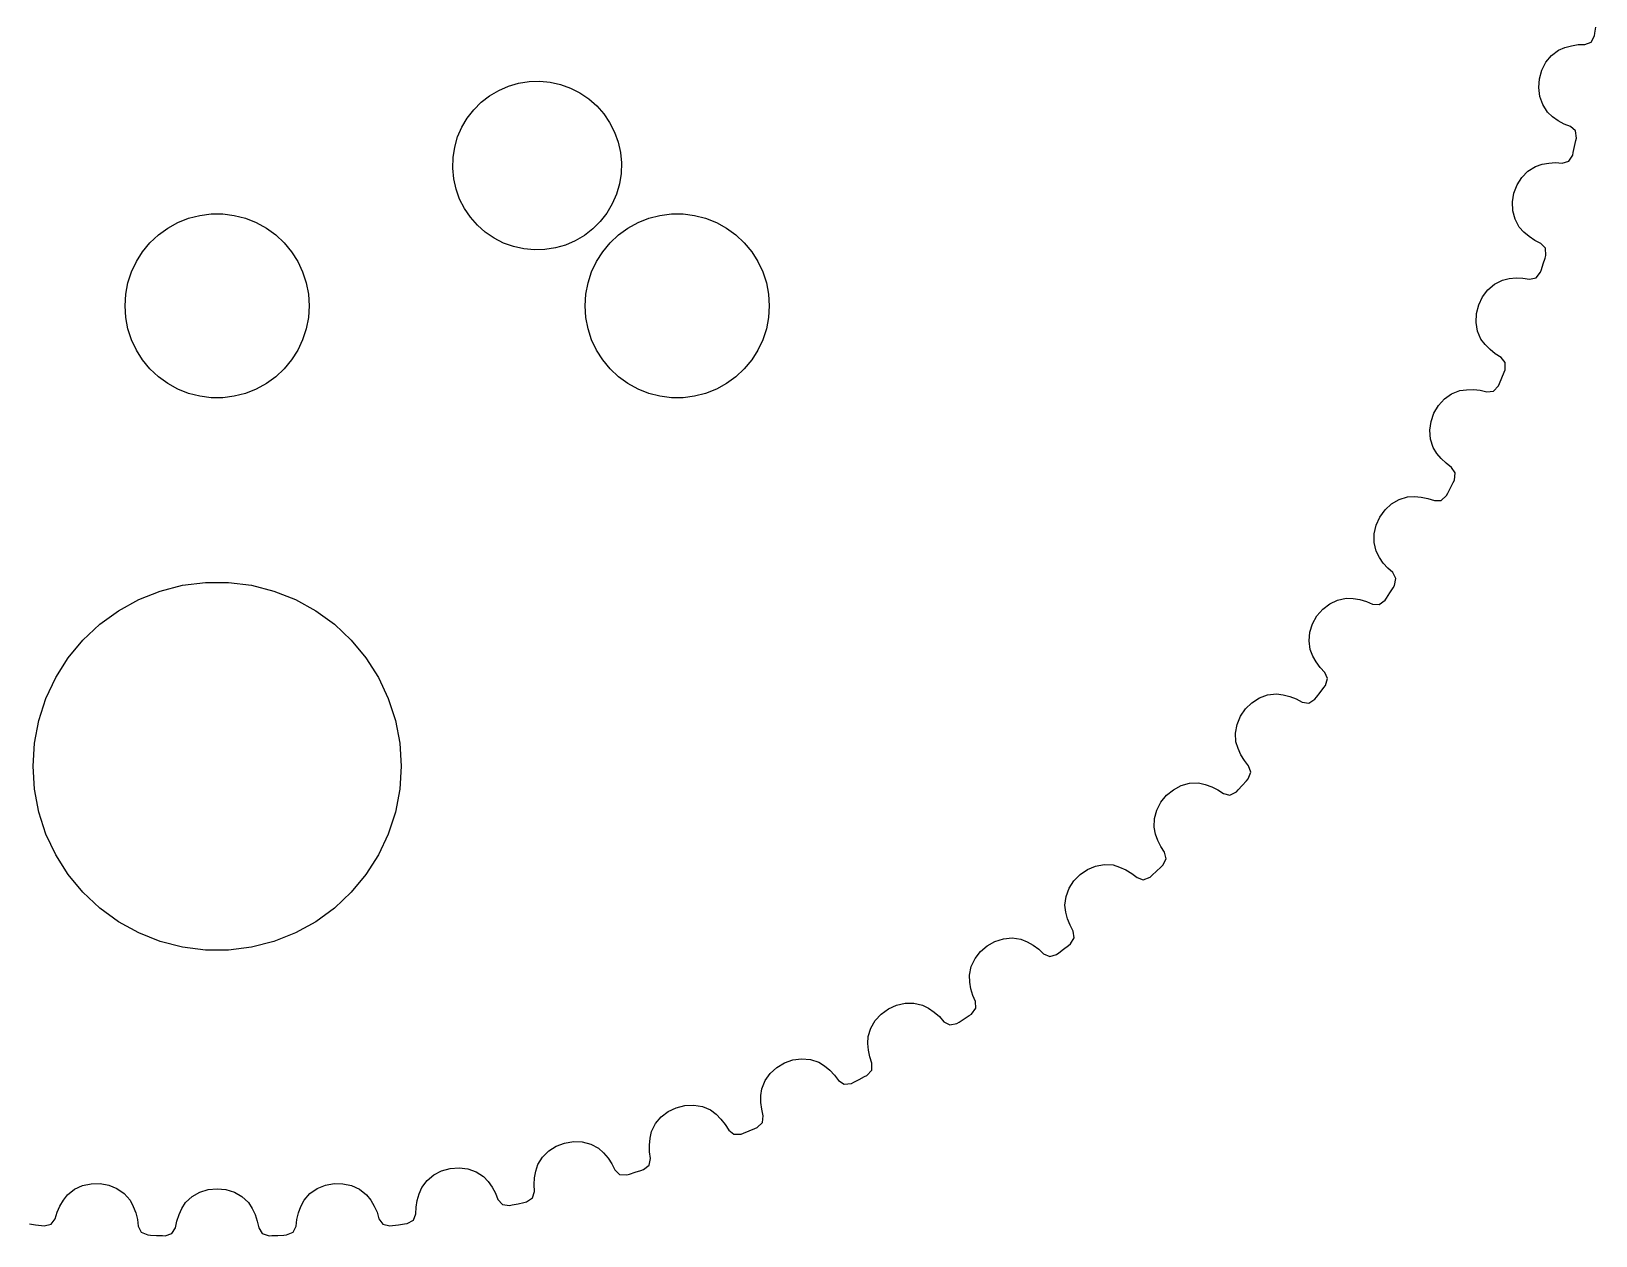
# Model space of a CAD drawing. Header units: metres. Extents: x -22.6 to 22.6, y 87.4 to 132.6.
# Drawn here: x -3.03 to 22.47, y 87.35 to 106.97 of the extents above; entities that cross this region are included whole.
import ezdxf

# ---------------------------------------------------------------- set-up
doc = ezdxf.new("R2010")
doc.units = ezdxf.units.M

msp = doc.modelspace()

# ---------------------------------------------------------------- linework, layer by layer
for p, q in [((22.3953, 106.797), (22.4514, 106.901)), ((22.4514, 106.901), (22.4573, 106.944)), ((22.4573, 106.944), (22.4704, 107.042)), ((21.7477, 106.578), (21.8618, 106.665)), ((21.8618, 106.665), (21.9667, 106.708)), ((21.9667, 106.708), (22.0743, 106.738)), ((22.0743, 106.738), (22.1835, 106.755)), ((22.1835, 106.755), (22.2937, 106.758)), ((22.2937, 106.758), (22.3953, 106.797)), ((21.5515, 106.2), (21.5908, 106.339)), ((21.5908, 106.339), (21.6568, 106.467)), ((21.6568, 106.467), (21.7477, 106.578)), ((4.59067, 106.01), (4.74915, 106.079)), ((4.74915, 106.079), (4.91496, 106.127)), ((4.91496, 106.127), (5.08551, 106.154)), ((5.08551, 106.154), (5.2581, 106.159)), ((5.2581, 106.159), (5.43001, 106.143)), ((5.43001, 106.143), (5.59851, 106.105)), ((5.59851, 106.105), (5.76099, 106.047)), ((21.5407, 106.055), (21.5515, 106.2)), ((4.3056, 105.816), (4.44205, 105.922)), ((4.44205, 105.922), (4.59067, 106.01)), ((5.76099, 106.047), (5.91484, 105.969)), ((5.91484, 105.969), (6.05765, 105.872)), ((6.05765, 105.872), (6.18718, 105.757)), ((21.559, 105.913), (21.5407, 106.055)), ((21.6066, 105.778), (21.559, 105.913)), ((4.07767, 105.558), (4.1835, 105.694)), ((4.1835, 105.694), (4.3056, 105.816)), ((6.18718, 105.757), (6.30136, 105.628)), ((6.30136, 105.628), (6.39842, 105.485)), ((21.6839, 105.657), (21.6066, 105.778)), ((21.768, 105.581), (21.6839, 105.657)), ((21.8588, 105.516), (21.768, 105.581)), ((3.92119, 105.251), (3.98978, 105.409)), ((3.98978, 105.409), (4.07767, 105.558)), ((6.39842, 105.485), (6.47682, 105.331)), ((6.47682, 105.331), (6.53531, 105.169)), ((21.9557, 105.462), (21.8588, 105.516)), ((22.058, 105.422), (21.9557, 105.462)), ((22.1402, 105.35), (22.058, 105.422)), ((22.1573, 105.233), (22.1402, 105.35)), ((3.84601, 104.914), (3.87302, 105.085)), ((3.87302, 105.085), (3.92119, 105.251)), ((6.53531, 105.169), (6.57298, 105)), ((22.1055, 104.998), (22.1271, 105.095)), ((22.1271, 105.095), (22.1483, 105.191)), ((22.1483, 105.191), (22.1573, 105.233)), ((3.84059, 104.742), (3.84601, 104.914)), ((6.57298, 105), (6.58923, 104.828)), ((6.58923, 104.828), (6.5838, 104.656)), ((21.4879, 104.772), (21.5962, 104.806)), ((21.5962, 104.806), (21.7059, 104.826)), ((21.7059, 104.826), (21.8162, 104.834)), ((21.8162, 104.834), (21.9263, 104.827)), ((21.9263, 104.827), (22.0309, 104.857)), ((22.0309, 104.857), (22.0959, 104.956)), ((22.0959, 104.956), (22.1055, 104.998)), ((3.85683, 104.57), (3.84059, 104.742)), ((3.8945, 104.401), (3.85683, 104.57)), ((6.5838, 104.656), (6.55679, 104.485)), ((21.1896, 104.472), (21.2665, 104.593)), ((21.2665, 104.593), (21.3667, 104.695)), ((21.3667, 104.695), (21.4879, 104.772)), ((3.95299, 104.239), (3.8945, 104.401)), ((6.50862, 104.319), (6.44003, 104.161)), ((6.55679, 104.485), (6.50862, 104.319)), ((21.1149, 104.193), (21.1383, 104.336)), ((21.1383, 104.336), (21.1896, 104.472)), ((4.03139, 104.085), (3.95299, 104.239)), ((4.12845, 103.942), (4.03139, 104.085)), ((6.44003, 104.161), (6.35214, 104.012)), ((21.1207, 104.049), (21.1149, 104.193)), ((21.1564, 103.911), (21.1207, 104.049)), ((-0.803726, 103.766), (-0.638657, 103.857)), ((-0.638657, 103.857), (-0.463516, 103.927)), ((-0.463516, 103.927), (-0.281067, 103.973)), ((-0.281067, 103.973), (-0.094177, 103.997)), ((-0.094177, 103.997), (0.094177, 103.997)), ((0.094177, 103.997), (0.281067, 103.973)), ((0.281067, 103.973), (0.463516, 103.927)), ((0.463516, 103.927), (0.638657, 103.857)), ((0.638657, 103.857), (0.803726, 103.766)), ((4.24263, 103.813), (4.12845, 103.942)), ((4.37216, 103.699), (4.24263, 103.813)), ((6.24631, 103.876), (6.12421, 103.754)), ((6.35214, 104.012), (6.24631, 103.876)), ((6.69626, 103.766), (6.86133, 103.857)), ((6.86133, 103.857), (7.03647, 103.927)), ((7.03647, 103.927), (7.21892, 103.973)), ((7.21892, 103.973), (7.40581, 103.997)), ((7.40581, 103.997), (7.59418, 103.997)), ((7.59418, 103.997), (7.78107, 103.973)), ((7.78107, 103.973), (7.96352, 103.927)), ((7.96352, 103.927), (8.13866, 103.857)), ((8.13866, 103.857), (8.30373, 103.766)), ((21.2229, 103.783), (21.1564, 103.911)), ((21.3, 103.7), (21.2229, 103.783)), ((-1.21352, 103.382), (-1.09344, 103.527)), ((-1.09344, 103.527), (-0.956131, 103.656)), ((-0.956131, 103.656), (-0.803726, 103.766)), ((0.803726, 103.766), (0.956131, 103.656)), ((0.956131, 103.656), (1.09344, 103.527)), ((1.09344, 103.527), (1.21352, 103.382)), ((4.51497, 103.602), (4.37216, 103.699)), ((4.66882, 103.523), (4.51497, 103.602)), ((5.83914, 103.56), (5.68066, 103.491)), ((5.98776, 103.648), (5.83914, 103.56)), ((6.12421, 103.754), (5.98776, 103.648)), ((6.28647, 103.382), (6.40654, 103.527)), ((6.40654, 103.527), (6.54385, 103.656)), ((6.54385, 103.656), (6.69626, 103.766)), ((8.30373, 103.766), (8.45613, 103.656)), ((8.45613, 103.656), (8.59344, 103.527)), ((8.59344, 103.527), (8.71352, 103.382)), ((21.3848, 103.628), (21.3, 103.7)), ((21.4767, 103.566), (21.3848, 103.628)), ((21.5751, 103.517), (21.4767, 103.566)), ((-1.31445, 103.223), (-1.21352, 103.382)), ((1.21352, 103.382), (1.31445, 103.223)), ((4.8313, 103.465), (4.66882, 103.523)), ((4.9998, 103.427), (4.8313, 103.465)), ((5.17172, 103.411), (4.9998, 103.427)), ((5.3443, 103.416), (5.17172, 103.411)), ((5.51485, 103.443), (5.3443, 103.416)), ((5.68066, 103.491), (5.51485, 103.443)), ((6.18553, 103.223), (6.28647, 103.382)), ((8.71352, 103.382), (8.81445, 103.223)), ((21.6506, 103.438), (21.5751, 103.517)), ((21.6153, 103.185), (21.6449, 103.279)), ((21.6449, 103.279), (21.6575, 103.32)), ((21.6575, 103.32), (21.6506, 103.438)), ((-1.45287, 102.873), (-1.39465, 103.052)), ((-1.39465, 103.052), (-1.31445, 103.223)), ((1.31445, 103.223), (1.39465, 103.052)), ((1.39465, 103.052), (1.45287, 102.873)), ((6.04712, 102.873), (6.10533, 103.052)), ((6.10533, 103.052), (6.18553, 103.223)), ((8.81445, 103.223), (8.89465, 103.052)), ((8.89465, 103.052), (8.95287, 102.873)), ((21.4989, 102.957), (21.5723, 103.05)), ((21.5723, 103.05), (21.5854, 103.09)), ((21.5854, 103.09), (21.6153, 103.185)), ((-1.48816, 102.688), (-1.45287, 102.873)), ((1.45287, 102.873), (1.48816, 102.688)), ((6.01183, 102.688), (6.04712, 102.873)), ((8.95287, 102.873), (8.98816, 102.688)), ((20.6272, 102.646), (20.7143, 102.76)), ((20.7143, 102.76), (20.823, 102.853)), ((20.823, 102.853), (20.9505, 102.919)), ((20.9505, 102.919), (21.0613, 102.943)), ((21.0613, 102.943), (21.1724, 102.954)), ((21.1724, 102.954), (21.2829, 102.952)), ((21.2829, 102.952), (21.392, 102.936)), ((21.392, 102.936), (21.4989, 102.957)), ((-1.5, 102.5), (-1.48816, 102.688)), ((1.48816, 102.688), (1.5, 102.5)), ((6, 102.5), (6.01183, 102.688)), ((8.98816, 102.688), (9, 102.5)), ((20.5285, 102.375), (20.5642, 102.515)), ((20.5642, 102.515), (20.6272, 102.646)), ((-1.48816, 102.312), (-1.5, 102.5)), ((-1.45287, 102.127), (-1.48816, 102.312)), ((1.48816, 102.312), (1.45287, 102.127)), ((1.5, 102.5), (1.48816, 102.312)), ((6.01183, 102.312), (6, 102.5)), ((6.04712, 102.127), (6.01183, 102.312)), ((8.98816, 102.312), (8.95287, 102.127)), ((9, 102.5), (8.98816, 102.312)), ((20.5217, 102.231), (20.5285, 102.375)), ((-1.39465, 101.948), (-1.45287, 102.127)), ((1.45287, 102.127), (1.39465, 101.948)), ((6.10533, 101.948), (6.04712, 102.127)), ((8.95287, 102.127), (8.89465, 101.948)), ((20.5452, 102.09), (20.5217, 102.231)), ((20.6003, 101.957), (20.5452, 102.09)), ((-1.31445, 101.777), (-1.39465, 101.948)), ((-1.21352, 101.618), (-1.31445, 101.777)), ((1.31445, 101.777), (1.21352, 101.618)), ((1.39465, 101.948), (1.31445, 101.777)), ((6.18553, 101.777), (6.10533, 101.948)), ((6.28647, 101.618), (6.18553, 101.777)), ((8.81445, 101.777), (8.71352, 101.618)), ((8.89465, 101.948), (8.81445, 101.777)), ((20.6698, 101.868), (20.6003, 101.957)), ((20.748, 101.788), (20.6698, 101.868)), ((20.8342, 101.719), (20.748, 101.788)), ((-1.09344, 101.473), (-1.21352, 101.618)), ((1.21352, 101.618), (1.09344, 101.473)), ((6.40654, 101.473), (6.28647, 101.618)), ((8.71352, 101.618), (8.59344, 101.473)), ((20.9279, 101.661), (20.8342, 101.719)), ((20.9963, 101.576), (20.9279, 101.661)), ((20.9928, 101.458), (20.9963, 101.576)), ((-0.956131, 101.344), (-1.09344, 101.473)), ((-0.803726, 101.234), (-0.956131, 101.344)), ((-0.638657, 101.143), (-0.803726, 101.234)), ((0.803726, 101.234), (0.638657, 101.143)), ((0.956131, 101.344), (0.803726, 101.234)), ((1.09344, 101.473), (0.956131, 101.344)), ((6.54385, 101.344), (6.40654, 101.473)), ((6.69626, 101.234), (6.54385, 101.344)), ((6.86133, 101.143), (6.69626, 101.234)), ((8.30373, 101.234), (8.13866, 101.143)), ((8.45613, 101.344), (8.30373, 101.234)), ((8.59344, 101.473), (8.45613, 101.344)), ((20.8844, 101.196), (20.901, 101.235)), ((20.901, 101.235), (20.9391, 101.327)), ((20.9391, 101.327), (20.9767, 101.418)), ((20.9767, 101.418), (20.9928, 101.458)), ((-0.463516, 101.073), (-0.638657, 101.143)), ((-0.281067, 101.027), (-0.463516, 101.073)), ((-0.094177, 101.003), (-0.281067, 101.027)), ((0.094177, 101.003), (-0.094177, 101.003)), ((0.281067, 101.027), (0.094177, 101.003)), ((0.463516, 101.073), (0.281067, 101.027)), ((0.638657, 101.143), (0.463516, 101.073)), ((7.03647, 101.073), (6.86133, 101.143)), ((7.21892, 101.027), (7.03647, 101.073)), ((7.40581, 101.003), (7.21892, 101.027)), ((7.59418, 101.003), (7.40581, 101.003)), ((7.78107, 101.027), (7.59418, 101.003)), ((7.96352, 101.073), (7.78107, 101.027)), ((8.13866, 101.143), (7.96352, 101.073)), ((19.9077, 100.876), (20.0045, 100.983)), ((20.0045, 100.983), (20.1209, 101.066)), ((20.1209, 101.066), (20.2537, 101.12)), ((20.2537, 101.12), (20.3661, 101.134)), ((20.3661, 101.134), (20.4778, 101.136)), ((20.4778, 101.136), (20.5876, 101.124)), ((20.5876, 101.124), (20.6949, 101.098)), ((20.6949, 101.098), (20.8032, 101.11)), ((20.8032, 101.11), (20.8844, 101.196)), ((19.7858, 100.615), (19.8336, 100.751)), ((19.8336, 100.751), (19.9077, 100.876)), ((19.7664, 100.472), (19.7858, 100.615)), ((19.7776, 100.329), (19.7664, 100.472)), ((19.8209, 100.192), (19.7776, 100.329)), ((19.8824, 100.097), (19.8209, 100.192)), ((19.9533, 100.011), (19.8824, 100.097)), ((20.0331, 99.9345), (19.9533, 100.011)), ((20.1215, 99.8687), (20.0331, 99.9345)), ((20.1822, 99.7782), (20.1215, 99.8687)), ((20.1685, 99.6607), (20.1822, 99.7782)), ((20.0376, 99.4093), (20.0576, 99.4472)), ((20.0576, 99.4472), (20.1035, 99.5348)), ((20.1035, 99.5348), (20.149, 99.6226)), ((20.149, 99.6226), (20.1685, 99.6607)), ((19.0368, 99.1758), (19.1425, 99.2733)), ((19.1425, 99.2733), (19.2657, 99.346)), ((19.2657, 99.346), (19.4027, 99.3891)), ((19.4027, 99.3891), (19.5159, 99.3932)), ((19.5159, 99.3932), (19.6272, 99.3846)), ((19.6272, 99.3846), (19.7357, 99.3631)), ((19.7357, 99.3631), (19.8403, 99.3285)), ((19.8403, 99.3285), (19.9492, 99.3306)), ((19.9492, 99.3306), (20.0376, 99.4093)), ((18.8925, 98.9258), (18.9521, 99.058)), ((18.9521, 99.058), (19.0368, 99.1758)), ((18.8595, 98.6425), (18.8608, 98.7855)), ((18.8608, 98.7855), (18.8925, 98.9258)), ((18.8907, 98.5022), (18.8595, 98.6425)), ((18.9437, 98.402), (18.8907, 98.5022)), ((19.0068, 98.3099), (18.9437, 98.402)), ((19.0797, 98.2268), (19.0068, 98.3099)), ((19.1619, 98.1535), (19.0797, 98.2268)), ((-0.927048, 97.8532), (-0.562134, 97.9469)), ((-0.562134, 97.9469), (-0.18837, 97.9941)), ((-0.18837, 97.9941), (0.18837, 97.9941)), ((0.18837, 97.9941), (0.562134, 97.9469)), ((0.562134, 97.9469), (0.927048, 97.8532)), ((19.2146, 98.0581), (19.1619, 98.1535)), ((19.1678, 97.906), (19.1906, 97.9422)), ((19.1906, 97.9422), (19.2146, 98.0581)), ((-1.60747, 97.533), (-1.27733, 97.7145)), ((-1.27733, 97.7145), (-0.927048, 97.8532)), ((0.927048, 97.8532), (1.27733, 97.7145)), ((1.27733, 97.7145), (1.60747, 97.533)), ((18.1347, 97.6458), (18.2638, 97.7074)), ((18.2638, 97.7074), (18.4041, 97.7384)), ((18.4041, 97.7384), (18.5172, 97.7326)), ((18.5172, 97.7326), (18.6274, 97.7143)), ((18.6274, 97.7143), (18.7335, 97.6835)), ((18.7335, 97.6835), (18.8347, 97.6399)), ((18.9434, 97.6325), (19.0383, 97.7033)), ((19.0383, 97.7033), (19.0616, 97.7392)), ((19.0616, 97.7392), (19.1149, 97.8225)), ((19.1149, 97.8225), (19.1678, 97.906)), ((-1.91226, 97.3116), (-1.60747, 97.533)), ((1.60747, 97.533), (1.91226, 97.3116)), ((17.8554, 97.3214), (17.9263, 97.4478)), ((17.9263, 97.4478), (18.0209, 97.5578)), ((18.0209, 97.5578), (18.1347, 97.6458)), ((18.8347, 97.6399), (18.9434, 97.6325)), ((-2.1869, 97.0536), (-1.91226, 97.3116)), ((1.91226, 97.3116), (2.1869, 97.0536)), ((17.7978, 97.042), (17.8116, 97.1843)), ((17.8116, 97.1843), (17.8554, 97.3214)), ((-2.42705, 96.7634), (-2.1869, 97.0536)), ((2.1869, 97.0536), (2.42705, 96.7634)), ((17.8167, 96.8996), (17.7978, 97.042)), ((17.8607, 96.795), (17.8167, 96.8996)), ((-2.62891, 96.4453), (-2.42705, 96.7634)), ((2.42705, 96.7634), (2.62891, 96.4453)), ((17.9156, 96.6978), (17.8607, 96.795)), ((17.9809, 96.6087), (17.9156, 96.6978)), ((-2.78932, 96.1044), (-2.62891, 96.4453)), ((2.62891, 96.4453), (2.78932, 96.1044)), ((18.0565, 96.5285), (17.9809, 96.6087)), ((18.1006, 96.4288), (18.0565, 96.5285)), ((18.0667, 96.3156), (18.1006, 96.4288)), ((16.989, 96.1122), (17.1229, 96.1624)), ((17.1229, 96.1624), (17.2654, 96.181)), ((17.2654, 96.181), (17.3776, 96.1654)), ((17.3776, 96.1654), (17.4857, 96.1376)), ((17.4857, 96.1376), (17.5888, 96.0976)), ((17.9204, 96.1245), (17.9808, 96.2029)), ((17.9808, 96.2029), (18.0408, 96.2814)), ((18.0408, 96.2814), (18.0667, 96.3156)), ((-2.90575, 95.7461), (-2.78932, 96.1044)), ((2.78932, 96.1044), (2.90575, 95.7461)), ((16.6824, 95.8134), (16.7641, 95.9332)), ((16.7641, 95.9332), (16.8679, 96.0345)), ((16.8679, 96.0345), (16.989, 96.1122)), ((17.5888, 96.0976), (17.6858, 96.0454)), ((17.6858, 96.0454), (17.7934, 96.0285)), ((17.7934, 96.0285), (17.8941, 96.0907)), ((17.8941, 96.0907), (17.9204, 96.1245)), ((-2.97633, 95.376), (-2.90575, 95.7461)), ((2.90575, 95.7461), (2.97633, 95.376)), ((16.6008, 95.5401), (16.6269, 95.6807)), ((16.6269, 95.6807), (16.6824, 95.8134)), ((-3, 95), (-2.97633, 95.376)), ((2.97633, 95.376), (3, 95)), ((16.6071, 95.3966), (16.6008, 95.5401)), ((16.6419, 95.2886), (16.6071, 95.3966)), ((16.688, 95.187), (16.6419, 95.2886)), ((16.7454, 95.0925), (16.688, 95.187)), ((-2.97633, 94.624), (-3, 95)), ((3, 95), (2.97633, 94.624)), ((16.8137, 95.0061), (16.7454, 95.0925)), ((16.8052, 94.793), (16.8489, 94.9029)), ((16.8489, 94.9029), (16.8137, 95.0061)), ((-2.90575, 94.2539), (-2.97633, 94.624)), ((2.97633, 94.624), (2.90575, 94.2539)), ((15.4743, 94.5257), (15.5866, 94.6175)), ((15.5866, 94.6175), (15.7139, 94.6844)), ((15.7139, 94.6844), (15.8517, 94.7227)), ((15.8517, 94.7227), (15.9953, 94.7288)), ((15.9953, 94.7288), (16.1057, 94.7035)), ((16.1057, 94.7035), (16.211, 94.6664)), ((16.211, 94.6664), (16.3102, 94.6176)), ((16.3102, 94.6176), (16.4023, 94.5571)), ((16.6138, 94.5841), (16.6429, 94.6155)), ((16.6429, 94.6155), (16.7099, 94.6882)), ((16.7099, 94.6882), (16.7765, 94.7613)), ((16.7765, 94.7613), (16.8052, 94.793)), ((15.3156, 94.2861), (15.3825, 94.4134)), ((15.3825, 94.4134), (15.4743, 94.5257)), ((16.4023, 94.5571), (16.508, 94.5309)), ((16.508, 94.5309), (16.6138, 94.5841)), ((-2.78932, 93.8956), (-2.90575, 94.2539)), ((2.90575, 94.2539), (2.78932, 93.8956)), ((15.2712, 94.0047), (15.2773, 94.1483)), ((15.2773, 94.1483), (15.3156, 94.2861)), ((-2.62891, 93.5547), (-2.78932, 93.8956)), ((2.78932, 93.8956), (2.62891, 93.5547)), ((15.2964, 93.8942), (15.2712, 94.0047)), ((15.3335, 93.7889), (15.2964, 93.8942)), ((15.3824, 93.6898), (15.3335, 93.7889)), ((15.4429, 93.5977), (15.3824, 93.6898)), ((15.469, 93.4919), (15.4429, 93.5977)), ((-2.42705, 93.2366), (-2.62891, 93.5547)), ((2.62891, 93.5547), (2.42705, 93.2366)), ((14.1866, 93.3176), (14.3193, 93.3731)), ((14.3193, 93.3731), (14.4599, 93.3992)), ((14.4599, 93.3992), (14.6034, 93.3929)), ((14.6034, 93.3929), (14.7112, 93.358)), ((14.7112, 93.358), (14.8129, 93.3118)), ((15.3118, 93.2901), (15.3845, 93.3571)), ((15.3845, 93.3571), (15.4159, 93.3862)), ((15.4159, 93.3862), (15.469, 93.4919)), ((-2.1869, 92.9464), (-2.42705, 93.2366)), ((2.42705, 93.2366), (2.1869, 92.9464)), ((13.8878, 93.011), (13.9655, 93.1321)), ((13.9655, 93.1321), (14.0668, 93.2359)), ((14.0668, 93.2359), (14.1866, 93.3176)), ((14.8129, 93.3118), (14.9074, 93.2546)), ((14.9074, 93.2546), (14.9939, 93.1863)), ((14.9939, 93.1863), (15.097, 93.151)), ((15.097, 93.151), (15.207, 93.1948)), ((15.207, 93.1948), (15.2387, 93.2235)), ((15.2387, 93.2235), (15.3118, 93.2901)), ((-1.91226, 92.6885), (-2.1869, 92.9464)), ((2.1869, 92.9464), (1.91226, 92.6885)), ((13.819, 92.7346), (13.8376, 92.8771)), ((13.8376, 92.8771), (13.8878, 93.011)), ((-1.60747, 92.467), (-1.91226, 92.6885)), ((1.91226, 92.6885), (1.60747, 92.467)), ((13.8345, 92.6223), (13.819, 92.7346)), ((13.8623, 92.5142), (13.8345, 92.6223)), ((-1.27733, 92.2855), (-1.60747, 92.467)), ((1.60747, 92.467), (1.27733, 92.2855)), ((13.9023, 92.4112), (13.8623, 92.5142)), ((13.9546, 92.3142), (13.9023, 92.4112)), ((13.9714, 92.2065), (13.9546, 92.3142)), ((-0.927048, 92.1468), (-1.27733, 92.2855)), ((-0.562134, 92.0531), (-0.927048, 92.1468)), ((-0.18837, 92.0059), (-0.562134, 92.0531)), ((0.562134, 92.0531), (0.18837, 92.0059)), ((0.927048, 92.1468), (0.562134, 92.0531)), ((1.27733, 92.2855), (0.927048, 92.1468)), ((12.4422, 91.9791), (12.5522, 92.0737)), ((12.5522, 92.0737), (12.6786, 92.1446)), ((12.6786, 92.1446), (12.8157, 92.1884)), ((12.8157, 92.1884), (12.958, 92.2022)), ((12.958, 92.2022), (13.1004, 92.1833)), ((13.1004, 92.1833), (13.2048, 92.1392)), ((13.2048, 92.1392), (13.302, 92.0843)), ((13.302, 92.0843), (13.3912, 92.019)), ((13.7971, 92.0192), (13.8755, 92.0796)), ((13.8755, 92.0796), (13.9093, 92.1059)), ((13.9093, 92.1059), (13.9714, 92.2065)), ((0.18837, 92.0059), (-0.18837, 92.0059)), ((12.2926, 91.7362), (12.3542, 91.8653)), ((12.3542, 91.8653), (12.4422, 91.9791)), ((13.3912, 92.019), (13.4715, 91.9435)), ((13.4715, 91.9435), (13.571, 91.8993)), ((13.571, 91.8993), (13.6844, 91.9333)), ((13.6844, 91.9333), (13.7186, 91.9592)), ((13.7186, 91.9592), (13.7971, 92.0192)), ((12.2616, 91.5959), (12.2926, 91.7362)), ((12.2672, 91.4827), (12.2616, 91.5959)), ((12.2855, 91.3725), (12.2672, 91.4827)), ((12.3165, 91.2665), (12.2855, 91.3725)), ((10.8242, 90.9632), (10.942, 91.0479)), ((10.942, 91.0479), (11.0742, 91.1075)), ((11.0742, 91.1075), (11.2145, 91.1392)), ((11.2145, 91.1392), (11.3575, 91.1405)), ((11.3575, 91.1405), (11.4978, 91.1093)), ((11.4978, 91.1093), (11.5979, 91.0562)), ((11.5979, 91.0562), (11.69, 90.9931)), ((12.2967, 90.9617), (12.3674, 91.0565)), ((12.3601, 91.1653), (12.3165, 91.2665)), ((12.3674, 91.0565), (12.3601, 91.1653)), ((10.654, 90.7343), (10.7267, 90.8575)), ((10.7267, 90.8575), (10.8242, 90.9632)), ((11.69, 90.9931), (11.7731, 90.9203)), ((11.7731, 90.9203), (11.8465, 90.8381)), ((11.8465, 90.8381), (11.9418, 90.7854)), ((11.9418, 90.7854), (12.0578, 90.8094)), ((12.0578, 90.8094), (12.094, 90.8322)), ((12.094, 90.8322), (12.1775, 90.8851)), ((12.1775, 90.8851), (12.2608, 90.9384)), ((12.2608, 90.9384), (12.2967, 90.9617)), ((10.6067, 90.484), (10.6109, 90.5973)), ((10.6109, 90.5973), (10.654, 90.7343)), ((10.6153, 90.3727), (10.6067, 90.484)), ((10.6369, 90.2643), (10.6153, 90.3727)), ((9.01749, 89.9955), (9.1239, 90.0923)), ((9.1239, 90.0923), (9.24858, 90.1664)), ((9.24858, 90.1664), (9.38545, 90.2142)), ((9.38545, 90.2142), (9.52802, 90.2336)), ((9.52802, 90.2336), (9.67059, 90.2224)), ((9.67059, 90.2224), (9.80757, 90.1791)), ((9.80757, 90.1791), (9.90269, 90.1175)), ((9.90269, 90.1175), (9.98894, 90.0466)), ((9.98894, 90.0466), (10.0654, 89.9668)), ((10.5907, 89.9624), (10.6693, 90.0507)), ((10.6715, 90.1597), (10.6369, 90.2643)), ((10.6693, 90.0507), (10.6715, 90.1597)), ((8.87952, 89.7463), (8.93437, 89.8791)), ((8.93437, 89.8791), (9.01749, 89.9955)), ((10.0654, 89.9668), (10.1313, 89.8785)), ((10.1313, 89.8785), (10.2217, 89.8177)), ((10.2217, 89.8177), (10.3393, 89.8315)), ((10.3393, 89.8315), (10.3774, 89.851)), ((10.3774, 89.851), (10.4652, 89.8965)), ((10.4652, 89.8965), (10.5528, 89.9424)), ((10.5528, 89.9424), (10.5907, 89.9624)), ((8.86426, 89.5222), (8.86537, 89.6338)), ((8.87631, 89.4123), (8.86426, 89.5222)), ((8.86537, 89.6338), (8.87952, 89.7463)), ((7.14671, 89.177), (7.23965, 89.2857)), ((7.23965, 89.2857), (7.35411, 89.3728)), ((7.35411, 89.3728), (7.48477, 89.4358)), ((7.48477, 89.4358), (7.62529, 89.4715)), ((7.62529, 89.4715), (7.769, 89.4783)), ((7.769, 89.4783), (7.91006, 89.4548)), ((7.91006, 89.4548), (8.04276, 89.3997)), ((8.04276, 89.3997), (8.13214, 89.3301)), ((8.13214, 89.3301), (8.21187, 89.252)), ((8.21187, 89.252), (8.28113, 89.1658)), ((8.90166, 89.3051), (8.87631, 89.4123)), ((8.89003, 89.1967), (8.90166, 89.3051)), ((7.05661, 88.9386), (7.08051, 89.0495)), ((7.08051, 89.0495), (7.14671, 89.177)), ((8.28113, 89.1658), (8.33907, 89.0721)), ((8.33907, 89.0721), (8.4238, 89.0036)), ((8.4238, 89.0036), (8.54216, 89.0072)), ((8.54216, 89.0072), (8.5818, 89.0233)), ((8.5818, 89.0233), (8.67325, 89.0609)), ((8.67325, 89.0609), (8.76453, 89.099)), ((8.76453, 89.099), (8.80396, 89.1156)), ((8.80396, 89.1156), (8.89003, 89.1967)), ((5.40674, 88.7335), (5.52835, 88.8104)), ((5.52835, 88.8104), (5.66399, 88.8617)), ((5.66399, 88.8617), (5.8071, 88.8851)), ((5.8071, 88.8851), (5.95085, 88.8793)), ((5.95085, 88.8793), (6.08934, 88.8436)), ((6.08934, 88.8436), (6.21671, 88.7771)), ((6.21671, 88.7771), (6.2997, 88.7)), ((7.04576, 88.8275), (7.05661, 88.9386)), ((7.0482, 88.7171), (7.04576, 88.8275)), ((5.19414, 88.4037), (5.2276, 88.5121)), ((5.2276, 88.5121), (5.30467, 88.6333)), ((5.30467, 88.6333), (5.40674, 88.7335)), ((6.2997, 88.7), (6.37231, 88.6152)), ((6.37231, 88.6152), (6.43379, 88.5233)), ((6.43379, 88.5233), (6.48334, 88.4249)), ((6.95026, 88.4277), (7.04308, 88.5011)), ((7.04308, 88.5011), (7.0641, 88.608)), ((7.0641, 88.608), (7.0482, 88.7171)), ((3.33492, 88.1382), (3.42226, 88.2523)), ((3.42226, 88.2523), (3.53267, 88.3432)), ((3.53267, 88.3432), (3.66052, 88.4092)), ((3.66052, 88.4092), (3.80011, 88.4485)), ((3.80011, 88.4485), (3.94472, 88.4593)), ((3.94472, 88.4593), (4.08742, 88.441)), ((4.08742, 88.441), (4.22226, 88.3934)), ((4.22226, 88.3934), (4.34335, 88.3161)), ((4.34335, 88.3161), (4.4193, 88.232)), ((4.4193, 88.232), (4.48425, 88.1412)), ((5.16644, 88.1837), (5.17365, 88.294)), ((5.17365, 88.294), (5.19414, 88.4037)), ((6.48334, 88.4249), (6.56178, 88.3493)), ((6.56178, 88.3493), (6.68001, 88.3425)), ((6.68001, 88.3425), (6.7209, 88.3551)), ((6.7209, 88.3551), (6.81528, 88.3847)), ((6.81528, 88.3847), (6.90953, 88.4146)), ((6.90953, 88.4146), (6.95026, 88.4277)), ((-2.50545, 87.9297), (-2.43695, 88.02)), ((-2.43695, 88.02), (-2.32304, 88.1076)), ((-2.32304, 88.1076), (-2.19287, 88.1668)), ((-2.19287, 88.1668), (-2.05231, 88.1975)), ((-2.05231, 88.1975), (-1.9073, 88.1993)), ((-1.9073, 88.1993), (-1.76482, 88.1723)), ((-1.76482, 88.1723), (-1.63171, 88.1178)), ((-1.63171, 88.1178), (-1.51381, 88.0368)), ((-1.51381, 88.0368), (-1.41684, 87.9308)), ((-0.511993, 87.8913), (-0.406158, 87.9884)), ((-0.406158, 87.9884), (-0.281647, 88.0588)), ((-0.281647, 88.0588), (-0.144287, 88.1016)), ((-0.144287, 88.1016), (0, 88.116)), ((0, 88.116), (0.144287, 88.1016)), ((0.144287, 88.1016), (0.281647, 88.0588)), ((0.281647, 88.0588), (0.406158, 87.9884)), ((0.406158, 87.9884), (0.511993, 87.8913)), ((1.41684, 87.9308), (1.51381, 88.0368)), ((1.51381, 88.0368), (1.63171, 88.1178)), ((1.63171, 88.1178), (1.76482, 88.1723)), ((1.76482, 88.1723), (1.9073, 88.1993)), ((1.9073, 88.1993), (2.05231, 88.1975)), ((2.05231, 88.1975), (2.19287, 88.1668)), ((2.19287, 88.1668), (2.32304, 88.1076)), ((2.32304, 88.1076), (2.43695, 88.02)), ((2.43695, 88.02), (2.50528, 87.9296)), ((3.26216, 87.9257), (3.29213, 88.0332)), ((3.29213, 88.0332), (3.33492, 88.1382)), ((4.48425, 88.1412), (4.53749, 88.0443)), ((4.53749, 88.0443), (4.57828, 87.942)), ((5.14252, 87.969), (5.17279, 88.0737)), ((5.17279, 88.0737), (5.16644, 88.1837)), ((-2.63837, 87.6269), (-2.60672, 87.7324)), ((-2.60672, 87.7324), (-2.56223, 87.8336)), ((-2.56223, 87.8336), (-2.50545, 87.9297)), ((-1.41684, 87.9308), (-1.36525, 87.8299)), ((-1.36525, 87.8299), (-1.326, 87.7254)), ((-1.326, 87.7254), (-1.29965, 87.618)), ((-0.620544, 87.6946), (-0.572357, 87.7953)), ((-0.572357, 87.7953), (-0.511993, 87.8913)), ((0.511993, 87.8913), (0.572189, 87.7953)), ((0.572189, 87.7953), (0.620392, 87.6946)), ((1.29961, 87.618), (1.32585, 87.7254)), ((1.32585, 87.7254), (1.36507, 87.8299)), ((1.36507, 87.8299), (1.41684, 87.9308)), ((2.50528, 87.9296), (2.56207, 87.8335)), ((2.56207, 87.8335), (2.60666, 87.7324)), ((2.60666, 87.7324), (2.63837, 87.6269)), ((3.24211, 87.7063), (3.24538, 87.8165)), ((3.24538, 87.8165), (3.26216, 87.9257)), ((4.57828, 87.942), (4.64984, 87.8598)), ((4.64984, 87.8598), (4.76701, 87.8427)), ((4.76701, 87.8427), (4.80885, 87.8517)), ((4.80885, 87.8517), (4.90544, 87.8729)), ((4.90544, 87.8729), (5.00195, 87.8945)), ((5.00195, 87.8945), (5.04366, 87.9041)), ((5.04366, 87.9041), (5.14252, 87.969)), ((-3.05629, 87.5427), (-2.95828, 87.5296)), ((-2.95828, 87.5296), (-2.8602, 87.5169)), ((-2.8602, 87.5169), (-2.81775, 87.5116)), ((-2.81775, 87.5116), (-2.70264, 87.5388)), ((-2.70264, 87.5388), (-2.63837, 87.6269)), ((-1.29965, 87.618), (-1.28676, 87.5086)), ((-1.28676, 87.5086), (-1.23889, 87.4108)), ((-0.734741, 87.3887), (-0.678375, 87.4821)), ((-0.678375, 87.4821), (-0.656052, 87.59)), ((-0.656052, 87.59), (-0.620544, 87.6946)), ((0.620392, 87.6946), (0.655991, 87.59)), ((0.655991, 87.59), (0.678375, 87.4821)), ((0.678375, 87.4821), (0.734589, 87.3887)), ((1.23875, 87.4108), (1.28676, 87.5086)), ((1.28676, 87.5086), (1.29961, 87.618)), ((2.63837, 87.6269), (2.7025, 87.5388)), ((2.7025, 87.5388), (2.81775, 87.5116)), ((2.81775, 87.5116), (2.8602, 87.5169)), ((2.8602, 87.5169), (2.95828, 87.5296)), ((2.95828, 87.5296), (3.05629, 87.5427)), ((3.05629, 87.5427), (3.09868, 87.5486)), ((3.09868, 87.5486), (3.20282, 87.6047)), ((3.20282, 87.6047), (3.24211, 87.7063)), ((-1.23889, 87.4108), (-1.13013, 87.3639)), ((-1.13013, 87.3639), (-1.08739, 87.3618)), ((-1.08739, 87.3618), (-0.988602, 87.3573)), ((-0.988602, 87.3573), (-0.889786, 87.3532)), ((-0.889786, 87.3532), (-0.847031, 87.3516)), ((-0.847031, 87.3516), (-0.734741, 87.3887)), ((0.734589, 87.3887), (0.847031, 87.3516)), ((0.847031, 87.3516), (0.889786, 87.3532)), ((0.889786, 87.3532), (0.988602, 87.3573)), ((0.988602, 87.3573), (1.08739, 87.3618)), ((1.08739, 87.3618), (1.13011, 87.3639)), ((1.13011, 87.3639), (1.23875, 87.4108))]:
    msp.add_line(p, q)

doc.saveas('drawing.dxf')
